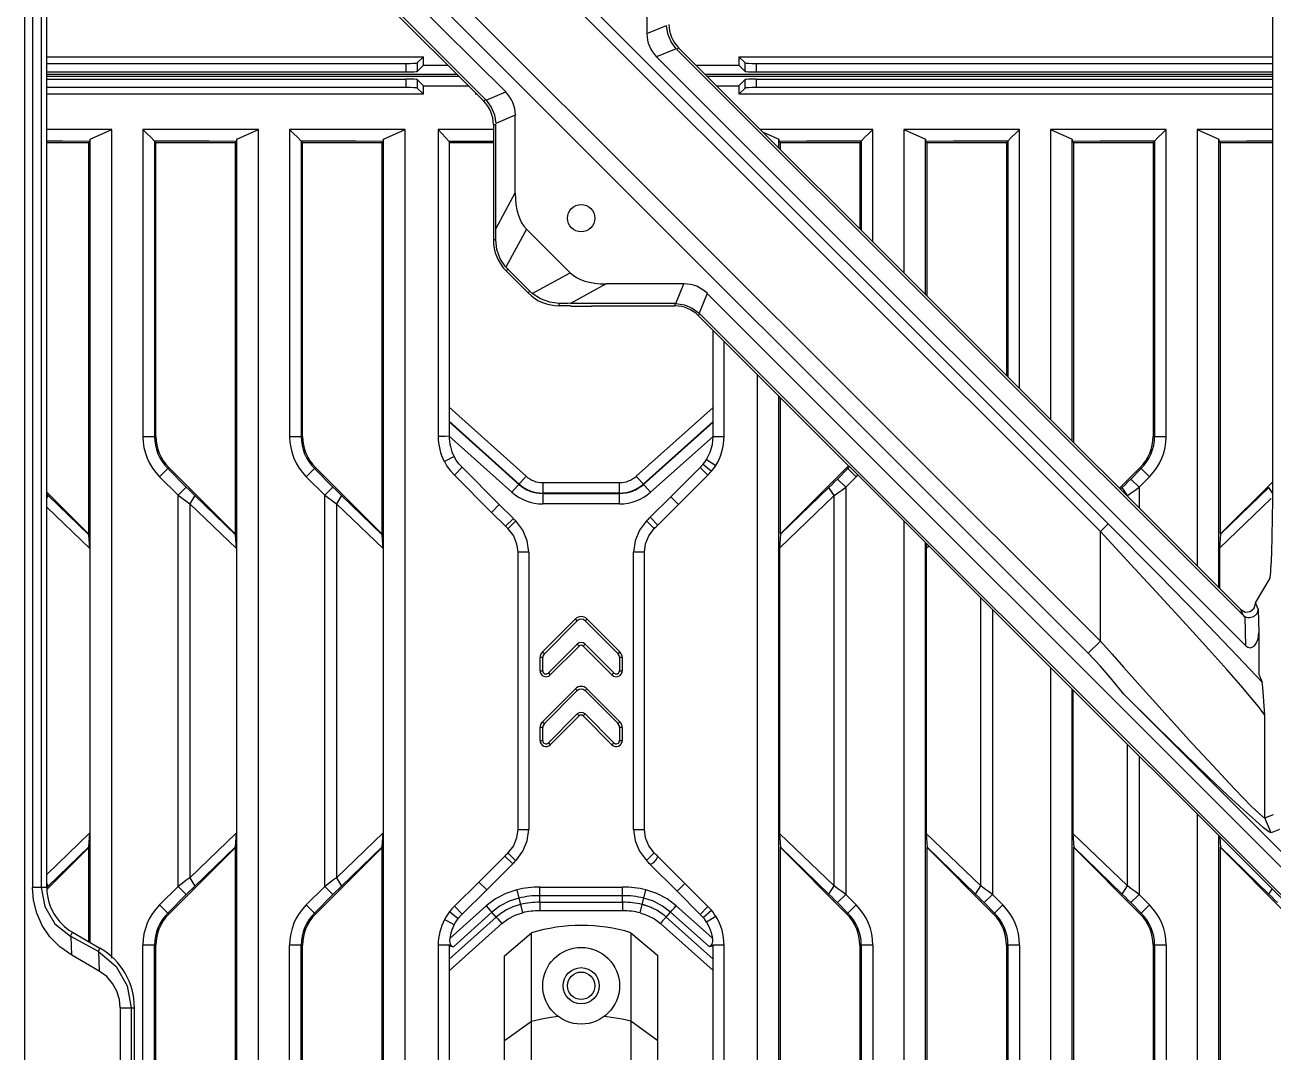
# Model space of a CAD drawing. Header units: millimetres. Extents: x -3132 to 28633, y 682 to 5849.
# Drawn here: x 23385.2 to 23499, y 4996.7 to 5090.3 of the extents above; entities that cross this region are included whole.
import ezdxf

# ---------------------------------------------------------------- set-up
doc = ezdxf.new("R2010")
doc.units = ezdxf.units.MM

# ---------------------------------------------------------------- blocks, each defined once
blk = doc.blocks.new('gf')
at = {"linetype": 'Continuous'}
for p, q in [((20083.09, 5019.82), (20083.09, 5447.26)), ((20083.77, 5332.46), (20083.77, 5184.4)), ((20084.58, 5332.46), (20084.58, 5184.4)), ((20196.83, 5219.71), (20196.83, 5325.15)), ((20181.83, 5217.55), (20085.36, 5314.01)), ((20086.67, 5311.29), (20181.12, 5216.84)), ((20181.12, 5206.85), (20087.67, 5300.3)), ((20180.02, 5205.75), (20087.72, 5298.05)), ((20087.72, 5296.12), (20126.91, 5256.93)), ((20088.27, 5293.05), (20125.13, 5256.19)), ((20124.91, 5256.1), (20088.48, 5292.53)), ((20085.07, 5184.4), (20085.07, 5291.12)), ((20139.79, 5269.35), (20139.79, 5262.27)), ((20139.79, 5262.27), (20141.58, 5263)), ((20142.45, 5260.88), (20140.67, 5260.14)), ((20142.52, 5260.82), (20142.67, 5260.97)), ((20142.52, 5260.82), (20194.13, 5209.21)), ((20142.67, 5260.97), (20193.91, 5209.73)), ((20085.07, 5260.15), (20119.41, 5260.15)), ((20119.41, 5260.15), (20118.84, 5259.58)), ((20118.84, 5259.58), (20118.84, 5258.8)), ((20119.41, 5259.37), (20119.41, 5260.15)), ((20194.37, 5206.44), (20140.67, 5260.14)), ((20148.17, 5260.15), (20196.83, 5260.15)), ((20148.17, 5260.15), (20148.74, 5259.58)), ((20148.17, 5260.15), (20148.17, 5259.37)), ((20148.74, 5258.8), (20148.74, 5259.58)), ((20085.07, 5259.53), (20117.84, 5259.53)), ((20117.84, 5258.75), (20085.07, 5258.75)), ((20122.48, 5258.53), (20085.07, 5258.53)), ((20117.84, 5258.75), (20117.84, 5259.53)), ((20119.41, 5259.37), (20118.84, 5258.8)), ((20119.41, 5259.37), (20121.64, 5259.37)), ((20144.27, 5259.37), (20148.17, 5259.37)), ((20196.83, 5258.53), (20145.11, 5258.53)), ((20148.17, 5259.37), (20148.74, 5258.8)), ((20149.74, 5259.53), (20196.83, 5259.53)), ((20149.74, 5259.53), (20149.74, 5258.75)), ((20196.83, 5258.75), (20149.74, 5258.75)), ((20122.68, 5258.33), (20085.07, 5258.33)), ((20085.07, 5258.11), (20117.84, 5258.11)), ((20117.84, 5257.33), (20085.07, 5257.33)), ((20117.84, 5257.33), (20117.84, 5258.11)), ((20119.41, 5257.5), (20118.84, 5258.06)), ((20118.84, 5258.06), (20118.84, 5257.28)), ((20119.41, 5257.5), (20123.52, 5257.5)), ((20119.41, 5256.72), (20119.41, 5257.5)), ((20196.83, 5258.33), (20145.31, 5258.33)), ((20146.15, 5257.5), (20148.17, 5257.5)), ((20148.17, 5257.5), (20148.74, 5258.06)), ((20148.17, 5257.5), (20148.17, 5256.72)), ((20148.74, 5257.28), (20148.74, 5258.06)), ((20149.74, 5258.11), (20196.83, 5258.11)), ((20149.74, 5258.11), (20149.74, 5257.33)), ((20196.83, 5257.33), (20149.74, 5257.33)), ((20119.41, 5256.72), (20085.07, 5256.72)), ((20119.41, 5256.72), (20118.84, 5257.28)), ((20124.17, 5256.84), (20124.17, 5256.72)), ((20124.17, 5256.72), (20124.24, 5256.78)), ((20124.3, 5256.72), (20124.17, 5256.72)), ((20125.07, 5256.25), (20124.91, 5256.1)), ((20125.13, 5256.19), (20126.91, 5256.93)), ((20148.17, 5256.72), (20148.74, 5257.28)), ((20196.83, 5256.72), (20148.17, 5256.72)), ((20125.79, 5253.98), (20126.01, 5253.98)), ((20125.79, 5253.98), (20125.79, 5243.44)), ((20127.79, 5254.81), (20126.01, 5254.07)), ((20126.01, 5244.46), (20126.01, 5253.98)), ((20127.79, 5247.72), (20127.79, 5254.81)), ((20091.02, 5253.52), (20085.07, 5253.52)), ((20089.02, 5252.62), (20091.02, 5253.52)), ((20091.02, 5177.96), (20091.02, 5253.52)), ((20104.39, 5253.52), (20093.84, 5253.52)), ((20093.84, 5253.52), (20093.84, 5225.52)), ((20102.39, 5252.62), (20104.39, 5253.52)), ((20104.39, 5030.21), (20104.39, 5253.52)), ((20117.76, 5253.52), (20107.21, 5253.52)), ((20107.21, 5253.52), (20107.21, 5225.52)), ((20115.76, 5252.62), (20117.76, 5253.52)), ((20117.76, 5030.21), (20117.76, 5253.52)), ((20125.79, 5253.52), (20120.76, 5253.52)), ((20120.76, 5253.52), (20121.76, 5252.43)), ((20120.76, 5253.52), (20120.76, 5225.52)), ((20160.38, 5253.52), (20150.12, 5253.52)), ((20150.37, 5253.27), (20151.82, 5252.62)), ((20160.38, 5243.27), (20160.38, 5253.52)), ((20173.75, 5253.52), (20163.19, 5253.52)), ((20163.19, 5253.52), (20165.19, 5252.62)), ((20163.19, 5253.52), (20163.19, 5240.45)), ((20173.75, 5229.9), (20173.75, 5253.52)), ((20187.12, 5253.52), (20176.56, 5253.52)), ((20176.56, 5253.52), (20178.56, 5252.62)), ((20176.56, 5253.52), (20176.56, 5227.08)), ((20187.12, 5225.52), (20187.12, 5253.52)), ((20196.83, 5253.52), (20189.93, 5253.52)), ((20189.93, 5253.52), (20191.93, 5252.62)), ((20189.93, 5253.52), (20189.93, 5213.71)), ((20088.88, 5252.3), (20085.07, 5252.3)), ((20089.01, 5252.43), (20088.88, 5252.3)), ((20088.88, 5252.3), (20088.88, 5216.64)), ((20089.01, 5252.43), (20089.03, 5252.61)), ((20089.02, 5179.4), (20089.02, 5252.62)), ((20094.9, 5252.44), (20094.89, 5225.52)), ((20102.25, 5252.3), (20095.03, 5252.3)), ((20095.03, 5225.52), (20095.03, 5252.3)), ((20102.38, 5252.43), (20102.25, 5252.3)), ((20102.25, 5252.3), (20102.25, 5216.64)), ((20102.38, 5252.43), (20102.4, 5252.61)), ((20102.39, 5030.21), (20102.39, 5252.62)), ((20108.27, 5252.44), (20108.26, 5225.52)), ((20115.62, 5252.3), (20108.4, 5252.3)), ((20108.4, 5225.52), (20108.4, 5252.3)), ((20115.75, 5252.43), (20115.62, 5252.3)), ((20115.62, 5252.3), (20115.62, 5216.64)), ((20115.75, 5252.43), (20115.77, 5252.61)), ((20115.76, 5030.21), (20115.76, 5252.62)), ((20125.79, 5252.43), (20121.76, 5252.43)), ((20121.76, 5252.43), (20121.76, 5225.55)), ((20125.79, 5252.3), (20121.76, 5252.3)), ((20151.82, 5252.61), (20151.83, 5252.43)), ((20151.82, 5251.83), (20151.82, 5252.61)), ((20151.83, 5252.43), (20151.96, 5252.3)), ((20159.19, 5252.3), (20151.96, 5252.3)), ((20151.96, 5251.68), (20151.96, 5252.3)), ((20159.28, 5252.39), (20159.19, 5252.3)), ((20159.19, 5252.3), (20159.19, 5244.45)), ((20159.32, 5252.43), (20159.28, 5252.39)), ((20159.32, 5252.44), (20159.32, 5244.32)), ((20165.19, 5252.61), (20165.2, 5252.43)), ((20165.19, 5238.46), (20165.19, 5252.61)), ((20165.2, 5252.43), (20165.33, 5252.3)), ((20172.56, 5252.3), (20165.33, 5252.3)), ((20165.33, 5238.31), (20165.33, 5252.3)), ((20172.65, 5252.39), (20172.56, 5252.3)), ((20172.56, 5252.3), (20172.56, 5231.08)), ((20172.69, 5252.43), (20172.65, 5252.39)), ((20172.69, 5252.44), (20172.69, 5230.95)), ((20178.56, 5252.61), (20178.57, 5252.43)), ((20178.56, 5225.09), (20178.56, 5252.61)), ((20178.57, 5252.43), (20178.7, 5252.3)), ((20185.93, 5252.3), (20178.7, 5252.3)), ((20178.7, 5224.94), (20178.7, 5252.3)), ((20186.02, 5252.39), (20185.93, 5252.3)), ((20185.93, 5252.3), (20185.93, 5225.52)), ((20186.06, 5252.43), (20186.02, 5252.39)), ((20186.06, 5252.44), (20186.06, 5225.52)), ((20191.93, 5252.61), (20191.94, 5252.43)), ((20191.93, 5211.72), (20191.93, 5252.61)), ((20191.94, 5252.43), (20192.07, 5252.3)), ((20196.83, 5252.3), (20192.07, 5252.3)), ((20192.07, 5216.63), (20192.07, 5252.3)), ((20126.01, 5244.46), (20127.79, 5247.72)), ((20128.81, 5244.43), (20126.92, 5240.97)), ((20128.81, 5244.43), (20132.78, 5240.45)), ((20126.01, 5243.44), (20125.79, 5243.44)), ((20126.96, 5240.61), (20127.11, 5240.77)), ((20128.97, 5238.61), (20126.96, 5240.61)), ((20129.12, 5238.76), (20127.11, 5240.77)), ((20129.33, 5238.56), (20132.78, 5240.45)), ((20136.08, 5239.43), (20132.82, 5237.65)), ((20143.16, 5239.43), (20136.08, 5239.43)), ((20142.43, 5237.65), (20143.16, 5239.43)), ((20129.12, 5238.76), (20128.97, 5238.61)), ((20145.29, 5238.55), (20144.55, 5236.77)), ((20145.29, 5238.55), (20237, 5146.84)), ((20131.8, 5237.43), (20131.8, 5237.65)), ((20132.82, 5237.43), (20131.8, 5237.43)), ((20142.34, 5237.65), (20132.82, 5237.65)), ((20132.89, 5237.36), (20132.82, 5237.43)), ((20134.69, 5237.36), (20132.89, 5237.36)), ((20134.69, 5237.36), (20134.76, 5237.43)), ((20134.76, 5237.43), (20142.34, 5237.43)), ((20142.34, 5237.65), (20142.34, 5237.43)), ((20144.46, 5236.56), (20144.61, 5236.71)), ((20235.83, 5145.19), (20144.46, 5236.56)), ((20144.55, 5236.77), (20235.15, 5146.17)), ((20145.82, 5225.53), (20145.82, 5235.19)), ((20146.82, 5225.52), (20146.82, 5234.19)), ((20149.82, 5231.19), (20149.82, 5030.21)), ((20151.82, 5030.21), (20151.82, 5229.2)), ((20151.96, 5216.63), (20151.96, 5229.05)), ((20128.77, 5221.89), (20121.76, 5228.18)), ((20145.82, 5228.15), (20138.82, 5221.89)), ((20128.14, 5221.18), (20121.76, 5226.9)), ((20121.76, 5226.84), (20128.11, 5221.15)), ((20145.82, 5226.88), (20139.45, 5221.18)), ((20139.48, 5221.15), (20145.82, 5226.82)), ((20093.84, 5225.52), (20095.03, 5225.52)), ((20107.21, 5225.52), (20108.4, 5225.52)), ((20121.76, 5225.55), (20127.47, 5220.44)), ((20140.11, 5220.44), (20145.82, 5225.53)), ((20145.82, 5225.53), (20146.82, 5225.52)), ((20185.93, 5225.52), (20187.12, 5225.52)), ((20122.21, 5223.68), (20121.32, 5223.23)), ((20145.22, 5223.42), (20146.07, 5222.88)), ((20096.2, 5222.69), (20095.36, 5221.85)), ((20096.1, 5222.59), (20097.79, 5220.91)), ((20102.25, 5216.64), (20096.2, 5222.69)), ((20109.57, 5222.69), (20108.73, 5221.85)), ((20109.47, 5222.59), (20111.16, 5220.91)), ((20115.62, 5216.64), (20109.57, 5222.69)), ((20122.93, 5222.71), (20122.23, 5221.99)), ((20126.33, 5219.31), (20122.93, 5222.71)), ((20144.64, 5222.7), (20141.95, 5220.01)), ((20144.64, 5222.7), (20145.34, 5221.99)), ((20144.9, 5222.99), (20145.67, 5222.35)), ((20158.02, 5222.69), (20151.96, 5216.63)), ((20158.11, 5222.59), (20157.16, 5221.64)), ((20158.86, 5221.85), (20158.02, 5222.69)), ((20184.76, 5222.69), (20182.85, 5220.79)), ((20184.85, 5222.59), (20183.9, 5221.64)), ((20185.6, 5221.85), (20184.76, 5222.69)), ((20095.36, 5221.85), (20097.05, 5220.16)), ((20097.05, 5220.16), (20097.79, 5220.91)), ((20108.73, 5221.85), (20110.42, 5220.16)), ((20110.42, 5220.16), (20111.16, 5220.91)), ((20122.23, 5221.99), (20125.63, 5218.6)), ((20127.47, 5220.44), (20128.77, 5221.89)), ((20130.29, 5221.31), (20137.3, 5221.31)), ((20130.29, 5221.31), (20130.29, 5219.37)), ((20137.3, 5219.37), (20137.3, 5221.31)), ((20138.82, 5221.89), (20140.11, 5220.44)), ((20142.66, 5219.3), (20145.34, 5221.99)), ((20157.16, 5221.64), (20157.91, 5220.9)), ((20157.91, 5220.9), (20158.86, 5221.85)), ((20157.91, 5220.9), (20157.91, 5183.76)), ((20183.9, 5221.64), (20184.65, 5220.9)), ((20184.65, 5220.9), (20185.6, 5221.85)), ((20184.65, 5220.9), (20184.65, 5218.99)), ((20196.83, 5221.39), (20192.07, 5216.63)), ((20088.88, 5216.64), (20085.07, 5220.45)), ((20085.21, 5220.13), (20085.07, 5220.27)), ((20085.21, 5220.13), (20085.07, 5219.92)), ((20088.92, 5216.55), (20085.21, 5220.13)), ((20097.05, 5184.49), (20097.05, 5220.16)), ((20098.58, 5220.13), (20098.11, 5219.39)), ((20102.29, 5216.55), (20098.58, 5220.13)), ((20110.42, 5184.49), (20110.42, 5220.16)), ((20111.95, 5220.13), (20111.48, 5219.39)), ((20115.66, 5216.55), (20111.95, 5220.13)), ((20137.3, 5220.36), (20130.29, 5220.36)), ((20130.29, 5220.31), (20137.3, 5220.31)), ((20141.95, 5220.01), (20142.66, 5219.3)), ((20151.88, 5215.34), (20156.84, 5220.13)), ((20156.38, 5220.87), (20151.95, 5216.6)), ((20156.84, 5220.13), (20156.38, 5220.87)), ((20156.84, 5184.53), (20156.84, 5220.13)), ((20183.12, 5220.87), (20182.94, 5220.7)), ((20183.58, 5220.13), (20183.12, 5220.87)), ((20183.55, 5220.1), (20183.58, 5220.13)), ((20183.58, 5220.06), (20183.58, 5220.13)), ((20191.99, 5215.34), (20196.68, 5219.87)), ((20196.49, 5220.87), (20192.06, 5216.6)), ((20196.83, 5220.32), (20196.49, 5220.87)), ((20085.07, 5219.07), (20088.99, 5215.29)), ((20098.11, 5219.39), (20102.36, 5215.29)), ((20098.11, 5219.39), (20098.11, 5185.27)), ((20111.48, 5219.39), (20115.73, 5215.29)), ((20111.48, 5219.39), (20111.48, 5185.27)), ((20126.33, 5219.31), (20125.63, 5218.6)), ((20127.61, 5218.04), (20126.33, 5219.31)), ((20137.3, 5219.37), (20130.29, 5219.37)), ((20125.63, 5218.6), (20126.9, 5217.33)), ((20126.9, 5217.33), (20127.61, 5218.04)), ((20127.83, 5217.82), (20127.12, 5217.11)), ((20139.75, 5217.83), (20140.46, 5217.12)), ((20140.79, 5217.44), (20140.08, 5218.15)), ((20163.19, 5217.82), (20163.19, 5030.21)), ((20181.83, 5217.55), (20181.12, 5216.84)), ((20088.99, 5215.29), (20088.92, 5216.55)), ((20102.25, 5216.64), (20102.29, 5216.55)), ((20102.36, 5215.29), (20102.29, 5216.55)), ((20115.62, 5216.64), (20115.66, 5216.55)), ((20115.73, 5215.29), (20115.66, 5216.55)), ((20151.95, 5216.6), (20151.88, 5215.34)), ((20181.12, 5206.85), (20181.12, 5216.84)), ((20192.06, 5216.6), (20191.99, 5215.34)), ((20088.99, 5215.29), (20088.99, 5189.36)), ((20102.36, 5215.29), (20102.36, 5189.36)), ((20115.73, 5215.29), (20115.73, 5189.36)), ((20151.88, 5215.34), (20151.88, 5189.32)), ((20165.19, 5030.21), (20165.19, 5215.83)), ((20165.27, 5215.75), (20165.25, 5215.34)), ((20165.25, 5215.34), (20165.47, 5215.55)), ((20165.25, 5215.34), (20165.25, 5189.32)), ((20191.99, 5215.34), (20191.99, 5211.65)), ((20129.02, 5214.98), (20128.02, 5214.98)), ((20128.02, 5214.98), (20128.02, 5189.68)), ((20129.02, 5214.98), (20129.02, 5189.68)), ((20139.57, 5214.98), (20138.57, 5214.98)), ((20138.57, 5189.68), (20138.57, 5214.98)), ((20139.57, 5189.68), (20139.57, 5214.98)), ((20195.27, 5210.36), (20196.59, 5212.6)), ((20170.21, 5184.53), (20170.21, 5210.81)), ((20171.28, 5209.74), (20171.28, 5183.76)), ((20194.13, 5209.21), (20193.91, 5209.73)), ((20195.27, 5210.33), (20195.5, 5209.75)), ((20195.5, 5209.75), (20195.38, 5209.36)), ((20195.5, 5209.75), (20195.55, 5207.62)), ((20133.26, 5208.88), (20130.26, 5205.88)), ((20130.44, 5205.7), (20133.44, 5208.7)), ((20133.44, 5208.7), (20133.26, 5208.88)), ((20134.32, 5208.88), (20134.15, 5208.7)), ((20134.15, 5208.7), (20137.15, 5205.7)), ((20137.32, 5205.88), (20134.32, 5208.88)), ((20194.37, 5206.44), (20194.31, 5209.07)), ((20195.55, 5207.62), (20195.55, 5203.85)), ((20133.44, 5206.58), (20130.8, 5203.95)), ((20130.98, 5203.77), (20133.62, 5206.4)), ((20133.62, 5206.4), (20133.44, 5206.58)), ((20134.15, 5206.58), (20133.97, 5206.4)), ((20133.97, 5206.4), (20136.6, 5203.77)), ((20136.78, 5203.95), (20134.15, 5206.58)), ((20180.02, 5205.75), (20181.12, 5206.85)), ((20130.29, 5205.35), (20130.04, 5205.35)), ((20130.04, 5204.16), (20130.04, 5205.35)), ((20130.26, 5205.88), (20130.44, 5205.7)), ((20130.29, 5204.16), (20130.29, 5205.35)), ((20137.15, 5205.7), (20137.32, 5205.88)), ((20137.54, 5205.35), (20137.29, 5205.35)), ((20137.29, 5205.35), (20137.29, 5204.16)), ((20137.54, 5205.35), (20137.54, 5204.16)), ((20130.04, 5204.16), (20130.29, 5204.16)), ((20130.8, 5203.95), (20130.98, 5203.77)), ((20136.6, 5203.77), (20136.78, 5203.95)), ((20137.29, 5204.16), (20137.54, 5204.16)), ((20176.56, 5204.45), (20176.56, 5029.65)), ((20195.55, 5203.85), (20195.86, 5203.1)), ((20184.25, 5203.34), (20184.74, 5202.79)), ((20133.26, 5202.51), (20130.26, 5199.51)), ((20130.44, 5199.34), (20133.44, 5202.34)), ((20133.44, 5202.34), (20133.26, 5202.51)), ((20134.32, 5202.51), (20134.15, 5202.34)), ((20134.15, 5202.34), (20137.15, 5199.34)), ((20137.32, 5199.51), (20134.32, 5202.51)), ((20178.56, 5028.24), (20178.56, 5202.46)), ((20178.62, 5202.4), (20178.62, 5189.32)), ((20245.24, 5140.01), (20183.25, 5202.01)), ((20130.26, 5199.51), (20130.44, 5199.34)), ((20133.44, 5200.22), (20130.8, 5197.58)), ((20130.98, 5197.41), (20133.62, 5200.04)), ((20133.62, 5200.04), (20133.44, 5200.22)), ((20134.15, 5200.22), (20133.97, 5200.04)), ((20133.97, 5200.04), (20136.6, 5197.41)), ((20136.78, 5197.58), (20134.15, 5200.22)), ((20137.15, 5199.34), (20137.32, 5199.51)), ((20196.11, 5190.73), (20196.11, 5200.09)), ((20130.29, 5198.98), (20130.04, 5198.98)), ((20130.04, 5197.79), (20130.04, 5198.98)), ((20130.29, 5197.79), (20130.29, 5198.98)), ((20137.54, 5198.98), (20137.29, 5198.98)), ((20137.29, 5198.98), (20137.29, 5197.79)), ((20137.54, 5198.98), (20137.54, 5197.79)), ((20130.04, 5197.79), (20130.29, 5197.79)), ((20130.8, 5197.58), (20130.98, 5197.41)), ((20136.6, 5197.41), (20136.78, 5197.58)), ((20137.29, 5197.79), (20137.54, 5197.79)), ((20183.58, 5184.53), (20183.58, 5197.44)), ((20184.65, 5196.37), (20184.65, 5183.76)), ((20189.93, 5191.08), (20189.93, 5019.95)), ((20196.11, 5190.73), (20196.9, 5191.06)), ((20196.68, 5189.37), (20196.11, 5190.73)), ((20088.99, 5189.36), (20085.07, 5185.58)), ((20088.92, 5188.1), (20088.99, 5189.36)), ((20102.36, 5189.36), (20098.11, 5185.27)), ((20102.29, 5188.1), (20102.36, 5189.36)), ((20115.73, 5189.36), (20111.48, 5185.27)), ((20115.66, 5188.1), (20115.73, 5189.36)), ((20128.02, 5189.68), (20129.02, 5189.68)), ((20138.57, 5189.68), (20139.57, 5189.68)), ((20156.84, 5184.53), (20151.88, 5189.32)), ((20151.88, 5189.32), (20151.95, 5188.05)), ((20170.21, 5184.53), (20165.25, 5189.32)), ((20165.25, 5189.32), (20165.32, 5188.05)), ((20183.58, 5184.53), (20178.62, 5189.32)), ((20178.62, 5189.32), (20178.69, 5188.05)), ((20191.93, 5020.82), (20191.93, 5189.09)), ((20197.46, 5189.69), (20196.68, 5189.37)), ((20085.1, 5184.24), (20088.88, 5188.02)), ((20085.21, 5184.52), (20088.92, 5188.1)), ((20088.88, 5188.02), (20088.92, 5188.1)), ((20088.88, 5188.02), (20088.88, 5179.48)), ((20096.2, 5181.97), (20102.25, 5188.02)), ((20098.58, 5184.52), (20102.29, 5188.1)), ((20102.25, 5188.02), (20102.29, 5188.1)), ((20102.25, 5188.02), (20102.25, 5078.85)), ((20109.57, 5181.97), (20115.62, 5188.02)), ((20111.95, 5184.52), (20115.66, 5188.1)), ((20115.62, 5188.02), (20115.66, 5188.1)), ((20115.62, 5188.02), (20115.62, 5078.85)), ((20151.95, 5188.06), (20156.38, 5183.78)), ((20151.96, 5188.03), (20158.02, 5181.97)), ((20151.96, 5078.84), (20151.96, 5188.03)), ((20165.32, 5188.06), (20169.75, 5183.78)), ((20165.33, 5188.03), (20171.39, 5181.97)), ((20165.33, 5078.84), (20165.33, 5188.03)), ((20178.69, 5188.06), (20183.12, 5183.78)), ((20178.7, 5188.03), (20184.76, 5181.97)), ((20178.7, 5078.84), (20178.7, 5188.03)), ((20192, 5189.01), (20192.06, 5188.05)), ((20192.06, 5188.06), (20196.49, 5183.78)), ((20192.07, 5188.03), (20198.13, 5181.97)), ((20192.07, 5078.84), (20192.07, 5188.03)), ((20126.84, 5187.26), (20127.55, 5186.55)), ((20127.83, 5186.83), (20127.12, 5187.54)), ((20139.75, 5186.84), (20140.46, 5187.54)), ((20143.23, 5184.76), (20140.79, 5187.21)), ((20140.08, 5186.5), (20142.53, 5184.06)), ((20085.07, 5184.74), (20085.21, 5184.52)), ((20085.08, 5184.4), (20085.21, 5184.52)), ((20097.05, 5184.49), (20095.36, 5182.81)), ((20097.79, 5183.75), (20097.05, 5184.49)), ((20098.11, 5185.27), (20098.58, 5184.52)), ((20110.42, 5184.49), (20108.73, 5182.81)), ((20111.16, 5183.75), (20110.42, 5184.49)), ((20111.48, 5185.27), (20111.95, 5184.52)), ((20124.47, 5184.89), (20122.24, 5182.68)), ((20125.18, 5184.18), (20124.47, 5184.89)), ((20142.53, 5184.06), (20143.23, 5184.76)), ((20145.35, 5182.65), (20143.23, 5184.76)), ((20156.38, 5183.78), (20156.84, 5184.53)), ((20169.75, 5183.78), (20170.21, 5184.53)), ((20183.12, 5183.78), (20183.58, 5184.53)), ((20085.07, 5184.4), (20083.77, 5184.4)), ((20096.1, 5182.06), (20097.79, 5183.75)), ((20109.47, 5182.06), (20111.16, 5183.75)), ((20122.94, 5181.96), (20125.18, 5184.18)), ((20127.93, 5184.18), (20128.44, 5182.08)), ((20130.02, 5184.42), (20137.56, 5184.42)), ((20137.57, 5183.64), (20130.02, 5183.64)), ((20130.02, 5183.04), (20130.02, 5183.64)), ((20137.57, 5183.04), (20137.57, 5183.64)), ((20139.16, 5182.08), (20139.68, 5184.18)), ((20142.53, 5184.06), (20144.65, 5181.94)), ((20157.91, 5183.76), (20157.16, 5183.01)), ((20158.86, 5182.81), (20157.91, 5183.76)), ((20171.28, 5183.76), (20170.53, 5183.01)), ((20172.23, 5182.81), (20171.28, 5183.76)), ((20184.65, 5183.76), (20183.9, 5183.01)), ((20185.6, 5182.81), (20184.65, 5183.76)), ((20196.49, 5183.78), (20196.77, 5184.24)), ((20095.36, 5182.81), (20096.2, 5181.97)), ((20108.73, 5182.81), (20109.57, 5181.97)), ((20125.13, 5182.73), (20121.81, 5179.75)), ((20122.94, 5181.96), (20122.24, 5182.68)), ((20137.57, 5182.26), (20130.01, 5182.26)), ((20130.02, 5183.04), (20137.57, 5183.04)), ((20145.77, 5179.77), (20142.46, 5182.73)), ((20144.65, 5181.94), (20145.35, 5182.65)), ((20144.9, 5181.66), (20145.67, 5182.31)), ((20157.16, 5183.01), (20158.11, 5182.06)), ((20158.02, 5181.97), (20158.86, 5182.81)), ((20170.53, 5183.01), (20171.48, 5182.06)), ((20171.39, 5181.97), (20172.23, 5182.81)), ((20183.9, 5183.01), (20184.85, 5182.06)), ((20184.76, 5181.97), (20185.6, 5182.81)), ((20122.22, 5181), (20121.34, 5181.46)), ((20121.76, 5177.85), (20126.05, 5181.7)), ((20121.76, 5176.8), (20126.56, 5181.11)), ((20121.8, 5182.19), (20122.59, 5181.57)), ((20125.65, 5182.14), (20122.14, 5178.99)), ((20126.05, 5181.7), (20125.65, 5182.14)), ((20141.03, 5181.12), (20145.82, 5176.83)), ((20141.54, 5181.7), (20141.94, 5182.15)), ((20141.54, 5181.7), (20145.82, 5177.87)), ((20145.45, 5179.01), (20141.94, 5182.15)), ((20146.08, 5181.76), (20145.23, 5181.23)), ((20087.23, 5179.96), (20087.43, 5180.32)), ((20087.23, 5179.96), (20089.76, 5178.57)), ((20087.43, 5180.32), (20089.93, 5178.87)), ((20126.79, 5178.17), (20129.26, 5180.26)), ((20129.26, 5086.61), (20129.26, 5180.26)), ((20138.32, 5180.27), (20140.79, 5178.18)), ((20138.32, 5180.27), (20138.32, 5086.6)), ((20087.35, 5178.21), (20087.3, 5179.92)), ((20089.93, 5178.87), (20089.76, 5178.57)), ((20095.03, 5179.14), (20093.84, 5179.14)), ((20093.84, 5087.73), (20093.84, 5179.14)), ((20094.89, 5087.73), (20094.89, 5179.14)), ((20095.03, 5087.73), (20095.03, 5179.14)), ((20108.4, 5179.14), (20107.21, 5179.14)), ((20107.21, 5087.73), (20107.21, 5179.14)), ((20108.26, 5087.73), (20108.26, 5179.14)), ((20108.4, 5087.73), (20108.4, 5179.14)), ((20121.91, 5179.14), (20120.76, 5179.14)), ((20120.76, 5179.14), (20120.76, 5087.73)), ((20121.76, 5179.06), (20122.14, 5178.99)), ((20121.76, 5179.06), (20121.76, 5088.08)), ((20145.45, 5179.01), (20145.82, 5179.08)), ((20146.82, 5179.13), (20145.65, 5179.13)), ((20145.82, 5088.06), (20145.82, 5179.08)), ((20146.82, 5087.73), (20146.82, 5179.13)), ((20160.38, 5179.14), (20159.19, 5179.14)), ((20159.19, 5179.14), (20159.19, 5087.73)), ((20159.32, 5179.14), (20159.32, 5087.73)), ((20160.38, 5179.14), (20160.38, 5087.73)), ((20173.75, 5179.14), (20172.56, 5179.14)), ((20172.56, 5179.14), (20172.56, 5087.73)), ((20172.69, 5179.14), (20172.69, 5087.73)), ((20173.75, 5179.14), (20173.75, 5087.73)), ((20187.12, 5179.14), (20185.93, 5179.14)), ((20185.93, 5179.14), (20185.93, 5087.73)), ((20186.06, 5179.14), (20186.06, 5087.73)), ((20187.12, 5179.14), (20187.12, 5087.73)), ((20089.85, 5176.77), (20087.35, 5178.21)), ((20089.79, 5178.55), (20089.85, 5176.77)), ((20126.79, 5088.7), (20126.79, 5178.17)), ((20140.79, 5088.69), (20140.79, 5178.18)), ((20091.77, 5173.43), (20093.07, 5173.43)), ((20091.77, 5173.43), (20091.77, 5036.97)), ((20092.76, 5173.43), (20092.76, 5036.97)), ((20093.07, 5036.97), (20093.07, 5173.43)), ((20126.79, 5170.43), (20129.26, 5172.21)), ((20138.32, 5172.22), (20140.79, 5170.44))]:
    blk.add_line(p, q, dxfattribs=at)
for points in [[(20142.46, 5260.88), (20141.99, 5261.51), (20141.69, 5262.23), (20141.58, 5263)], [(20125.13, 5256.19), (20125.59, 5255.56), (20125.89, 5254.84), (20126.01, 5254.07)], [(20094.9, 5252.45), (20094.55, 5252.8), (20094.2, 5253.16), (20093.84, 5253.52)], [(20108.27, 5252.45), (20107.92, 5252.8), (20107.57, 5253.16), (20107.21, 5253.52)], [(20160.38, 5253.52), (20160.02, 5253.16), (20159.66, 5252.8), (20159.32, 5252.45)], [(20173.75, 5253.52), (20173.39, 5253.16), (20173.03, 5252.8), (20172.69, 5252.45)], [(20187.12, 5253.52), (20186.76, 5253.16), (20186.4, 5252.8), (20186.06, 5252.45)], [(20089.01, 5252.43), (20086.5, 5252.44), (20085.07, 5252.44)], [(20094.89, 5252.44), (20094.94, 5252.39), (20095.03, 5252.3)], [(20102.38, 5252.43), (20099.87, 5252.44), (20097.38, 5252.44), (20094.9, 5252.45)], [(20108.26, 5252.44), (20108.31, 5252.39), (20108.4, 5252.3)], [(20115.75, 5252.43), (20113.24, 5252.44), (20110.75, 5252.44), (20108.27, 5252.45)], [(20159.32, 5252.45), (20156.84, 5252.44), (20154.34, 5252.44), (20151.83, 5252.43)], [(20172.69, 5252.45), (20170.21, 5252.44), (20167.71, 5252.44), (20165.2, 5252.43)], [(20186.06, 5252.45), (20183.58, 5252.44), (20181.08, 5252.44), (20178.57, 5252.43)], [(20196.83, 5252.44), (20194.45, 5252.44), (20191.94, 5252.43)], [(20126.92, 5240.97), (20126.42, 5241.73), (20126.11, 5242.57), (20126.01, 5243.44)], [(20131.8, 5237.65), (20130.92, 5237.75), (20130.09, 5238.06), (20129.33, 5238.56)], [(20142.43, 5237.65), (20143.2, 5237.53), (20143.92, 5237.23), (20144.55, 5236.77)], [(20121.76, 5225.55), (20121.43, 5225.53), (20121.1, 5225.53), (20120.76, 5225.52)], [(20145.22, 5223.42), (20145.55, 5224.08), (20145.76, 5224.8), (20145.82, 5225.53)], [(20121.32, 5223.23), (20121.56, 5222.8), (20121.87, 5222.39), (20122.23, 5221.99)], [(20122.93, 5222.71), (20122.64, 5223.02), (20122.4, 5223.35), (20122.21, 5223.68)], [(20144.9, 5222.99), (20145.02, 5223.14), (20145.12, 5223.27), (20145.22, 5223.42)], [(20144.9, 5222.99), (20144.81, 5222.89), (20144.73, 5222.8), (20144.64, 5222.7)], [(20145.34, 5221.99), (20145.45, 5222.1), (20145.56, 5222.23), (20145.67, 5222.35)], [(20145.67, 5222.35), (20145.81, 5222.53), (20145.95, 5222.7), (20146.07, 5222.88)], [(20098.58, 5220.13), (20098.32, 5220.38), (20098.06, 5220.64), (20097.79, 5220.91)], [(20111.95, 5220.13), (20111.69, 5220.38), (20111.43, 5220.64), (20111.16, 5220.91)], [(20157.16, 5221.64), (20156.89, 5221.38), (20156.63, 5221.12), (20156.38, 5220.87)], [(20156.84, 5220.13), (20157.19, 5220.38), (20157.54, 5220.63), (20157.91, 5220.9)], [(20183.9, 5221.64), (20183.63, 5221.38), (20183.37, 5221.12), (20183.12, 5220.87)], [(20183.58, 5220.13), (20183.93, 5220.38), (20184.28, 5220.63), (20184.65, 5220.9)], [(20097.05, 5220.16), (20097.41, 5219.9), (20097.76, 5219.64), (20098.11, 5219.39)], [(20110.42, 5220.16), (20110.78, 5219.9), (20111.13, 5219.64), (20111.48, 5219.39)], [(20141.95, 5220.01), (20141.32, 5219.39), (20140.7, 5218.77), (20140.08, 5218.15)], [(20140.79, 5217.44), (20141.42, 5218.07), (20142.04, 5218.69), (20142.66, 5219.3)], [(20196.68, 5213.63), (20196.74, 5214.91), (20196.79, 5216.42), (20196.82, 5218.07), (20196.83, 5219.71)], [(20129.02, 5214.98), (20128.88, 5216), (20128.48, 5216.96), (20127.83, 5217.82)], [(20139.75, 5217.83), (20139.1, 5216.97), (20138.7, 5216), (20138.57, 5214.98)], [(20181.83, 5217.55), (20186.41, 5212.93), (20190.3, 5208.95), (20193.62, 5205.5), (20195.86, 5203.1)], [(20127.12, 5217.11), (20127.62, 5216.46), (20127.91, 5215.74), (20128.02, 5214.98)], [(20139.57, 5214.98), (20139.67, 5215.74), (20139.97, 5216.47), (20140.46, 5217.12)], [(20151.96, 5216.63), (20151.96, 5216.62), (20151.95, 5216.61), (20151.95, 5216.6)], [(20196.11, 5200.09), (20195.94, 5200.36), (20195.54, 5200.88), (20194.88, 5201.68), (20193.93, 5202.8), (20192.65, 5204.26), (20191, 5206.1), (20188.97, 5208.35), (20186.57, 5210.97), (20183.91, 5213.85), (20181.12, 5216.84)], [(20192.07, 5216.63), (20192.07, 5216.62), (20192.06, 5216.61), (20192.06, 5216.6)], [(20193.91, 5209.73), (20194.32, 5209.51), (20194.78, 5209.56), (20195.14, 5209.85), (20195.3, 5210.39)], [(20194.7, 5208.98), (20194.56, 5208.99), (20194.43, 5209.02), (20194.31, 5209.07)], [(20195.38, 5209.36), (20195.09, 5209.08), (20194.7, 5208.98)], [(20181.12, 5206.85), (20182.18, 5205.66), (20183.22, 5204.49), (20184.25, 5203.34)], [(20183.25, 5202.01), (20182.2, 5203.32), (20181.12, 5204.57), (20180.02, 5205.75)], [(20184.74, 5202.79), (20187.31, 5199.94), (20189.53, 5197.5), (20191.39, 5195.49), (20192.89, 5193.88), (20194.06, 5192.65), (20194.94, 5191.76), (20195.56, 5191.16), (20195.94, 5190.83), (20196.11, 5190.73)], [(20196.11, 5200.09), (20196.04, 5200.94), (20195.98, 5201.84), (20195.92, 5202.64), (20195.86, 5203.1)], [(20196.68, 5189.37), (20196.47, 5189.47), (20196, 5189.84), (20195.25, 5190.49), (20194.17, 5191.46), (20192.75, 5192.78), (20190.96, 5194.49), (20188.76, 5196.6), (20186.19, 5199.12), (20183.25, 5202.01)], [(20128.02, 5189.68), (20127.91, 5188.91), (20127.61, 5188.19), (20127.12, 5187.54)], [(20127.83, 5186.83), (20128.48, 5187.69), (20128.88, 5188.65), (20129.02, 5189.68)], [(20138.57, 5189.68), (20138.7, 5188.66), (20139.1, 5187.69), (20139.75, 5186.84)], [(20140.46, 5187.54), (20139.97, 5188.19), (20139.67, 5188.91), (20139.57, 5189.68)], [(20151.96, 5188.03), (20151.95, 5188.04), (20151.95, 5188.05), (20151.95, 5188.06)], [(20165.33, 5188.03), (20165.32, 5188.04), (20165.32, 5188.05), (20165.32, 5188.06)], [(20178.7, 5188.03), (20178.69, 5188.04), (20178.69, 5188.05), (20178.69, 5188.06)], [(20192.07, 5188.03), (20192.06, 5188.04), (20192.06, 5188.05), (20192.06, 5188.06)], [(20126.84, 5187.26), (20126.04, 5186.46), (20125.25, 5185.67), (20124.47, 5184.89)], [(20140.08, 5186.5), (20140.41, 5186.66), (20140.64, 5186.9), (20140.79, 5187.21)], [(20125.18, 5184.18), (20125.97, 5184.97), (20126.76, 5185.76), (20127.55, 5186.55)], [(20098.11, 5185.27), (20097.76, 5185.02), (20097.41, 5184.76), (20097.05, 5184.49)], [(20097.79, 5183.75), (20098.06, 5184.02), (20098.32, 5184.27), (20098.58, 5184.52)], [(20111.48, 5185.27), (20111.13, 5185.02), (20110.78, 5184.76), (20110.42, 5184.49)], [(20111.16, 5183.75), (20111.43, 5184.02), (20111.69, 5184.27), (20111.95, 5184.52)], [(20157.91, 5183.76), (20157.54, 5184.02), (20157.19, 5184.28), (20156.84, 5184.53)], [(20171.28, 5183.76), (20170.91, 5184.02), (20170.56, 5184.28), (20170.21, 5184.53)], [(20184.65, 5183.76), (20184.28, 5184.02), (20183.93, 5184.28), (20183.58, 5184.53)], [(20087.35, 5178.21), (20086.26, 5178.98), (20085.37, 5179.9), (20084.67, 5180.93), (20084.17, 5182.05), (20083.87, 5183.22), (20083.77, 5184.4)], [(20084.58, 5184.4), (20084.89, 5182.66), (20085.82, 5181.09), (20087.23, 5179.96)], [(20127.93, 5184.18), (20126.92, 5183.84), (20125.98, 5183.35), (20125.13, 5182.73)], [(20128.11, 5183.42), (20127.24, 5183.13), (20126.42, 5182.71), (20125.65, 5182.14)], [(20130.02, 5183.64), (20130.02, 5183.86), (20130.02, 5184.12), (20130.02, 5184.42)], [(20137.57, 5183.64), (20137.57, 5183.86), (20137.56, 5184.42)], [(20141.94, 5182.15), (20141.2, 5182.7), (20140.38, 5183.13), (20139.5, 5183.42)], [(20142.46, 5182.73), (20141.62, 5183.36), (20140.69, 5183.84), (20139.68, 5184.18)], [(20156.38, 5183.78), (20156.63, 5183.54), (20156.89, 5183.28), (20157.16, 5183.01)], [(20169.75, 5183.78), (20170, 5183.54), (20170.26, 5183.28), (20170.53, 5183.01)], [(20183.12, 5183.78), (20183.37, 5183.54), (20183.63, 5183.28), (20183.9, 5183.01)], [(20196.49, 5183.78), (20196.74, 5183.54), (20197, 5183.28), (20197.27, 5183.01)], [(20125.13, 5182.73), (20125.32, 5182.5), (20125.5, 5182.3), (20125.65, 5182.14)], [(20128.26, 5182.84), (20127.56, 5182.62), (20126.97, 5182.34), (20126.47, 5182.02), (20126.05, 5181.7)], [(20130.02, 5183.04), (20130.02, 5182.82), (20130.01, 5182.55), (20130.01, 5182.26)], [(20137.57, 5183.04), (20137.57, 5182.82), (20137.57, 5182.55), (20137.57, 5182.26)], [(20141.54, 5181.7), (20141.38, 5181.84), (20141.22, 5181.96), (20141.07, 5182.06), (20140.94, 5182.15), (20140.81, 5182.24), (20140.68, 5182.31), (20140.57, 5182.37), (20140.46, 5182.42), (20140.36, 5182.47), (20140.27, 5182.52), (20140.18, 5182.56), (20140.09, 5182.59), (20140.01, 5182.63), (20139.94, 5182.66), (20139.87, 5182.68), (20139.8, 5182.7), (20139.74, 5182.72), (20139.69, 5182.74), (20139.64, 5182.76), (20139.59, 5182.77), (20139.54, 5182.79), (20139.5, 5182.8), (20139.46, 5182.81), (20139.42, 5182.82), (20139.38, 5182.83), (20139.35, 5182.84)], [(20141.94, 5182.15), (20142.09, 5182.31), (20142.27, 5182.51), (20142.46, 5182.73)], [(20145.67, 5182.31), (20145.56, 5182.43), (20145.46, 5182.54), (20145.35, 5182.65)], [(20146.08, 5181.76), (20145.95, 5181.94), (20145.82, 5182.13), (20145.67, 5182.31)], [(20121.8, 5182.19), (20121.63, 5181.95), (20121.47, 5181.7), (20121.34, 5181.46)], [(20122.22, 5181), (20122.33, 5181.19), (20122.45, 5181.38), (20122.59, 5181.57)], [(20126.05, 5181.7), (20126.19, 5181.53), (20126.37, 5181.33), (20126.56, 5181.11)], [(20126.56, 5181.11), (20127.13, 5181.53), (20127.76, 5181.86), (20128.44, 5182.08)], [(20139.16, 5182.08), (20139.84, 5181.85), (20140.47, 5181.53), (20141.03, 5181.12)], [(20141.54, 5181.7), (20141.4, 5181.54), (20141.22, 5181.34), (20141.03, 5181.12)], [(20144.65, 5181.94), (20144.73, 5181.85), (20144.82, 5181.76), (20144.9, 5181.66)], [(20145.23, 5181.22), (20145.13, 5181.38), (20145.02, 5181.52), (20144.9, 5181.66)], [(20145.23, 5181.22), (20145.47, 5180.77), (20145.65, 5180.28), (20145.77, 5179.77)], [(20121.81, 5179.75), (20121.79, 5179.55), (20121.81, 5179.38), (20121.85, 5179.25), (20121.91, 5179.14)], [(20121.91, 5179.14), (20121.97, 5179.07), (20122.05, 5179.02), (20122.14, 5178.99)], [(20145.45, 5179.01), (20145.53, 5179.04), (20145.6, 5179.08), (20145.65, 5179.13)], [(20145.66, 5179.14), (20145.71, 5179.22), (20145.76, 5179.33)], [(20145.76, 5179.33), (20145.78, 5179.46), (20145.79, 5179.61), (20145.77, 5179.77)], [(20089.76, 5178.57), (20091.41, 5177.19), (20092.42, 5175.41), (20092.76, 5173.43)], [(20091.77, 5173.43), (20091.7, 5174.19), (20091.47, 5174.94), (20091.08, 5175.64), (20090.54, 5176.26), (20089.85, 5176.77)], [(20129.26, 5172.21), (20130.05, 5172.39), (20130.85, 5172.54), (20131.66, 5172.66)], [(20135.93, 5172.66), (20136.73, 5172.55), (20137.53, 5172.4), (20138.32, 5172.22)]]:
    blk.add_lwpolyline(points, dxfattribs=at)
for centre, radius in [((20133.79, 5245.43), 1.25), ((20133.79, 5175.43), 3.5), ((20133.79, 5175.43), 1.65), ((20133.79, 5175.43), 1.25)]:
    blk.add_circle(centre, radius, dxfattribs=at)
for centre, radius, start, end in [((20144.79, 5263.09), 3, 180, 225), ((20122.79, 5253.98), 3, 0, 45), ((20129.79, 5243.44), 4, 180, 225), ((20131.8, 5241.43), 4, 225, 270), ((20142.34, 5234.43), 3, 45, 90), ((20099.03, 5225.52), 5.19, 180, 225), ((20099.03, 5225.52), 4.13, 180, 225), ((20099.03, 5225.52), 4, 180, 225), ((20112.4, 5225.52), 5.19, 180, 225), ((20112.4, 5225.52), 4.13, 180, 225), ((20112.4, 5225.52), 4, 180, 225), ((20125.76, 5225.52), 5, 180, 207.2508), ((20125.76, 5225.52), 4, 179.5531, 207.3462), ((20141.82, 5225.52), 5, 328.1199, 0.0467), ((20181.93, 5225.52), 4, 314.9993, 360), ((20181.93, 5225.52), 4.13, 315, 0), ((20181.93, 5225.52), 5.19, 315, 360), ((20155.19, 5225.52), 4, 314.9993, 318.1995), ((20155.19, 5225.52), 4.13, 315, 318.0473), ((20130.29, 5223.59), 3.27, 228.1003, 270), ((20130.29, 5223.59), 3.23, 228.1003, 270), ((20130.29, 5223.59), 2.28, 228.1003, 270), ((20137.3, 5223.59), 2.28, 270, 311.8129), ((20137.3, 5223.59), 3.23, 270, 311.8129), ((20137.3, 5223.59), 3.27, 270, 311.8129), ((20155.19, 5225.52), 5.19, 315, 317.4702), ((20130.29, 5223.59), 4.22, 228.1003, 270), ((20137.3, 5223.59), 4.22, 270, 311.8129), ((20183.09, 5273.83), 78.68, 225.1588, 225.388), ((20084.28, 5273.96), 78.92, 314.6652, 314.9997), ((20183.09, 5273.83), 79.68, 225.1588, 225.382), ((20084.28, 5273.96), 79.92, 314.6701, 314.9997), ((20133.79, 5208.35), 0.75, 45, 135), ((20133.79, 5208.35), 0.5, 45.0001, 135), ((20133.79, 5206.23), 0.5, 45, 135), ((20133.79, 5206.23), 0.25, 45, 135), ((20130.79, 5205.35), 0.75, 135, 179.9999), ((20130.79, 5205.35), 0.5, 135, 180), ((20136.79, 5205.35), 0.5, 0, 45), ((20136.79, 5205.35), 0.75, 0, 45), ((20130.59, 5204.16), 0.55, 180, 315), ((20130.59, 5204.16), 0.3, 180, 315), ((20136.99, 5204.16), 0.55, 225.0001, 0), ((20136.99, 5204.16), 0.3, 225.0001, 0), ((20133.79, 5201.98), 0.75, 45, 135), ((20133.79, 5201.98), 0.5, 45, 135), ((20130.79, 5198.98), 0.75, 135, 179.9999), ((20130.79, 5198.98), 0.5, 135, 180), ((20133.79, 5199.86), 0.5, 45, 135), ((20133.79, 5199.86), 0.25, 45, 135), ((20136.79, 5198.98), 0.5, 0, 45), ((20136.79, 5198.98), 0.75, 0, 45), ((20130.59, 5197.79), 0.55, 180, 315), ((20130.59, 5197.79), 0.3, 180, 315), ((20136.99, 5197.79), 0.55, 225.0001, 0), ((20136.99, 5197.79), 0.3, 225.0001, 0), ((20183.13, 5130.81), 79.72, 134.6361, 134.9204), ((20183.13, 5130.81), 78.72, 134.6312, 134.9204), ((20084.3, 5130.71), 78.9, 45.0075, 45.3499), ((20084.3, 5130.71), 79.9, 45.0071, 45.344), ((20089.79, 5184.4), 4.72, 180, 240), ((20129.91, 5176.1), 8.32, 89.2033, 103.7548), ((20129.91, 5176.1), 7.54, 89.165, 103.7546), ((20137.69, 5176.09), 8.33, 76.1272, 90.8609), ((20137.69, 5176.09), 7.55, 76.1267, 90.8992), ((20099.03, 5179.14), 5.19, 135, 180), ((20112.4, 5179.14), 5.19, 135, 180), ((20125.68, 5179.14), 4.93, 134.2072, 141.8099), ((20129.91, 5176.1), 6.94, 89.0858, 103.7546), ((20129.91, 5176.1), 6.16, 89.0345, 103.7551), ((20137.69, 5176.09), 6.95, 76.1267, 90.9897), ((20137.69, 5176.09), 6.17, 76.1259, 91.0419), ((20155.19, 5179.14), 5.19, 0, 45), ((20168.56, 5179.14), 5.19, 0, 45), ((20181.93, 5179.14), 5.19, 0, 45), ((20099.03, 5179.14), 4.13, 135, 180), ((20099.03, 5179.14), 4, 135, 180), ((20112.4, 5179.14), 4.13, 135, 180), ((20112.4, 5179.14), 4, 135, 180), ((20125.76, 5179.14), 5, 152.2931, 180), ((20125.68, 5179.14), 3.93, 134.1844, 141.8102), ((20141.82, 5179.14), 5, 359.8876, 31.6532), ((20155.19, 5179.14), 4, 0, 45.0007), ((20155.19, 5179.14), 4.13, 0, 45), ((20168.56, 5179.14), 4, 0, 45.0007), ((20168.56, 5179.14), 4.13, 0, 45), ((20181.93, 5179.14), 4, 0, 45.0007), ((20181.93, 5179.14), 4.13, 0, 45), ((20125.76, 5179.14), 4, 152.2143, 171.2372), ((20086.79, 5173.43), 6.28, 0, 60)]:
    blk.add_arc(centre, radius, start, end, dxfattribs=at)
for centre, major_axis, ratio, start_param, end_param in [((20145.8, 5263.51), (-5.79, -2.4), 0.678598, -0.274014, 0.274014), ((20117.84, 5259.59), (1, 0), 0.052408, -1.570796, -0.05236), ((20149.74, 5259.59), (1, 0), 0.052408, -3.089233, -1.570796), ((20117.84, 5258.81), (1, 0), 0.052408, -1.570796, -0.05236), ((20149.74, 5258.81), (1, 0), 0.052408, -3.089233, -1.570796), ((20117.84, 5258.06), (1, 0), 0.052408, 0.05236, 1.570796), ((20117.84, 5257.28), (1, 0), 0.052408, 0.05236, 1.570796), ((20149.74, 5258.06), (1, 0), 0.052408, 1.570796, 3.089233), ((20149.74, 5257.28), (1, 0), 0.052408, 1.570796, 3.089233), ((20121.78, 5253.56), (5.79, 2.4), 0.678598, -0.274014, 0.274014), ((20134.86, 5254.18), (5.55, 10.14), 0.432615, -3.810825, -3.267631), ((20125.75, 5237.53), (0.17, 10.72), 0.018203, -0.98567, -0.867039), ((20129.75, 5243.4), (2.63, 2.63), 0.999848, -3.217743, -3.141593), ((20142.54, 5246.51), (10.14, 5.55), 0.432615, -3.015554, -2.472361), ((20141.92, 5233.42), (-2.4, -5.79), 0.678598, 9.150764, 9.698792), ((20131.76, 5241.39), (2.63, 2.63), 0.999848, 3.141593, 3.217743), ((20125.88, 5237.4), (10.72, 0.17), 0.018203, 0.867039, 0.98567), ((20196.58, 5221.08), (0.01, 8.49), 0.024678, -3.099437, -2.642397), ((20194.66, 5209.85), (0.131, 0.845), 0.909958, -3.728441, -3.440963), ((20194.75, 5207.66), (-0.03, 1.41), 0.567851, 2.604197, 4.669978), ((20133.81, 5162.48), (0, -18.45), 0.92139, 2.872896, 3.412762)]:
    blk.add_ellipse(centre, major_axis=major_axis, ratio=ratio, start_param=start_param, end_param=end_param, dxfattribs=at)
blk = doc.blocks.new('*U110')
blk.add_blockref('gf', (-20008.79, -5261.93))
blk = doc.blocks.new('*U111')
at = {"color": 0, "linetype": 'ByBlock', "lineweight": -2, "transparency": 16777216}
blk.add_blockref('*U110', (0, 0), dxfattribs=at)

msp = doc.modelspace()

# ---------------------------------------------------------------- block references
msp.add_blockref('*U111', (23310.901, 5089.228))

doc.saveas('drawing.dxf')
